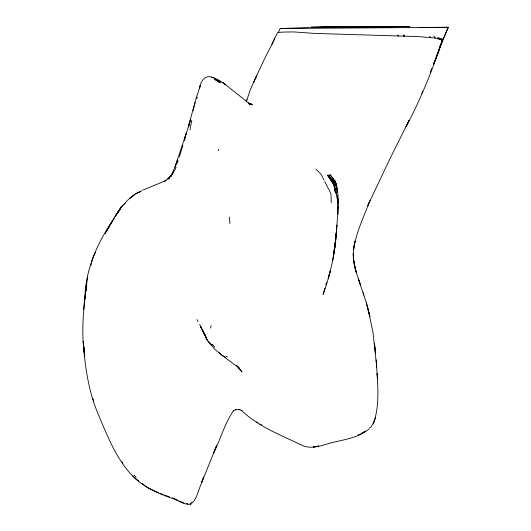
<?xml version="1.0" encoding="UTF-8"?>
<svg xmlns="http://www.w3.org/2000/svg" width="531" height="531" viewBox="0 0 531 531"><rect width="100%" height="100%" fill="white"/><g stroke="black" fill="none" stroke-linecap="round" stroke-linejoin="round"><path stroke-width="0.8" d="M338.074 198.68L337.716 214.564C337.928 202.995 339.468 190.748 334.563 179.883L336.488 185.332L335.917 183.434L336.057 184.881M337.716 214.564L338.028 206.725M85.836 290.417C83.095 312.301 81.243 334.643 84.748 356.56L83.214 341.274M337.776 213.621L336.123 236.023L334.245 250.692M336.521 229.857L336.873 225.058L336.15 234.802L336.521 229.857C335.433 251.946 330.601 273.697 323.094 294.473L324.959 288.187M86.168 290.576L86.301 288.924M86.626 284.789L86.819 282.306M83.779 309.613L84.615 299.444M84.582 302.716L84.721 301.07M335.3 239.727L335.426 238.273M336.123 236.023L336.481 231.981M336.395 232.425L333.893 253.254M86.533 287.696L86.799 285.273M334.749 248.262L335.811 238.585M334.298 189.952L334.616 187.098L333.269 181.244L333.979 184.317M335.625 240.284L333.309 257.21M335.247 243.749L332.658 260.807M85.584 291.572L86.925 280.249L84.867 299.431C85.119 271.368 96.217 244.964 111.775 222.084L106.233 231.463C113.873 217.876 121.665 203.526 134.701 194.353M190.005 129.836L191.777 120.179M375.45 417.89L373.213 424.057C379.247 408 378.039 390.239 377.156 373.419L377.514 379.765L376.18 359.852M210.595 328.065L211.053 325.649M246.291 101.939L250.055 90.283L256.719 75.608L253.626 82.239M246.298 101.886L246.862 99.649M173.995 170.597L171.095 176.358L174.009 169.927L172.774 172.953L177.653 159.645L175.038 166.953L186.467 132.597L184.748 138.272L190.443 120.013L188.512 126.112L196.198 98.029L200.439 85.405L199.417 87.973C202.112 75.873 209.772 72.827 218.945 81.933L216.542 80.227L219.588 82.371L215.354 79.657M193.005 110.733L195.162 102.443M87.157 279.857L87.781 277.474M90.887 265.553L91.505 263.17M91.923 261.584L92.958 257.608L95.494 252.517M325.835 284.742L326.492 282.412M188.651 126.896L189.793 122.993M179.339 156.837L182.923 145.308M184.37 140.728L185.093 138.438M175.33 169.416L176.086 167.053M177.341 163.117L178.091 160.754M196.862 98.6L197.326 97.153M274.766 38.205L272.058 44.192L277.308 32.909L278.788 32.371L283.448 32.066L293.63 31.92L314.252 33.393L418.063 36.573L435.254 38.033L442.23 40.051L438.088 52.815L433.648 64.178L438.228 52.403L442.23 40.051L441.195 38.869M442.051 38.723L442.662 40.177L438.088 52.815L438.228 52.403C429.267 77.924 418.78 102.895 406.016 126.763L409.175 120.238L390.703 157.203L367.85 205.444L369.954 200.705C363.768 216.655 356.188 232.386 353.56 249.431L355.047 241.16C352.491 251.468 352.949 262.347 356.274 272.416L353.586 259.865L353.208 253.32C353.188 264.551 357.064 275.204 360.715 285.665L358.379 278.941L366.284 302.557L369.855 316.343L366.284 302.557M430.236 72.276L431.696 68.466M433.449 63.893L434.909 60.083M436.07 57.036L437.531 53.226M421.826 93.502L422.729 91.232M437.823 52.463L448.257 27.307L418.521 27.446M439.774 46.522L440.757 44.305M441.407 42.825L442.383 40.608M443.04 39.135L444.016 36.918M444.666 35.438L448.257 27.307L280.195 28.501L278.198 32.763M372.762 423.678L371.494 426.526L369.53 427.993M374.023 420.831L374.66 419.41M255.471 78.256L264.212 59.465L272.443 43.316M117.928 212.699L121.181 206.937L125.336 203.094M83.234 341.387L83.938 350.214L83.659 347.413C85.537 370.611 89.367 393.856 98.693 415.335C107.972 437.292 116.933 460.437 134.144 477.548C145.401 488.148 159.798 494.261 174.281 499.014C179.378 501.403 184.821 504.828 190.629 504.238L190.841 503.859M105.184 233.733L106.008 232.326M107.235 230.215L109.691 225.994M110.508 224.58L111.324 223.173M172.29 173.916L168.546 178.94L173.77 171.413M174.009 170.995L171.931 174.473L167.935 179.106L169.615 177.334L164.53 181.27L166.117 180.513L142.832 190.138M111.756 222.469L114.324 218.234M115.181 216.821L116.037 215.407M116.893 214L121.181 206.937M120.544 208.444L115.313 216.064L120.683 208.371M190.284 503.979L191.731 502.465M133.069 195.959L135.445 193.762L140.655 191.625M369.231 428.862C358.233 438.121 343.145 439.668 329.698 443.239C320.857 445.947 310.469 449.604 301.621 445.104C280.7 434.962 258.358 426.738 241.326 410.277L242.076 410.782L238.904 409.474M191.91 503.156L193.988 501.045L196.47 496.618L203.625 476.991L201.767 482.387L216.721 445.356L213.469 453.374C220.564 439.329 224.659 423.36 233.68 410.483L233.195 410.828L236.116 409.52L235.366 409.693L240.118 409.713M129.876 198.441L134.907 194.412M365.593 430.94L364.279 431.922L362.049 432.579M190.629 504.238L191.001 504.012M135.538 193.908L141.85 190.755M358.086 434.916L361.784 433.608M280.195 28.501L309.347 27.585M249.577 104.003L251.362 103.87L249.962 103.91M311.08 27.214L325.543 26.716L390.112 26.616M320.412 27.287L386.376 26.729M310.575 27.234L409.527 26.557M361.551 26.869L373.877 26.829M378.809 26.815L410.032 26.716M388.884 26.723L391.798 26.723M211.564 77.466C215.287 77.526 218.015 80.646 220.883 82.597L215.938 78.933M215.301 79.172L218.991 80.281L225.788 84.721L222.535 82.385M215.44 79.205L217.75 79.776M186.646 503.647L188.04 503.992M214.975 79.026L217.179 79.637M248.462 103.631L252.51 104.892L248.528 103.26L251.183 104.6L248.395 103.041L249.716 103.93L223.139 82.809M442.23 40.051L442.662 40.177M169.475 496.897L164.378 495.025M172.343 497.886L174.493 498.622M160.687 493.611L162.898 494.461M214.531 79.345L216.429 80.161L215.599 79.796M179.08 500.892L183.872 502.963M158.477 492.755L147.359 487.504L142.175 483.562M175.144 498.948L177.766 500.242M260.077 423.997L261.511 424.8M225.556 357.31L221.46 355L219.416 352.624M215.593 78.96L218.44 80.705M138.936 481.099L134.403 477.654L132.889 475.783M226.199 356.089L227.46 357.111M212.201 345.123L208.51 342.083L206.214 338.499L205.099 334.902M256.725 421.8L257.913 422.789M315.885 169.143L321.029 174.208L323.976 180.009M438.891 38.172L440.033 39.367L439.383 37.907M437.723 37.681L438.772 38.889L437.956 37.575M212.254 344.307L214.816 347.274M429.533 36.088L430.555 37.329M403.275 35.132L404.264 36.34L403.839 34.84M332.592 177.931L329.844 174.513L332.983 178.429L335.147 182.744L337.225 189.454L335.147 182.744L332.592 177.931L332.983 178.429M238.963 367.95L241.983 372.072L237.888 366.436M134.097 474.999L136.135 477.561M236.66 365.315L240.291 370.087L238.738 367.777L221.122 354.622L214.438 348.993L207.482 340.311L203.804 332.552L206.413 337.902M433.8 36.042L435.254 38.033M202.331 329.671L203.167 330.846M333.7 182.551L328.649 175.084L332.897 181.509M202.656 329.95L200.406 326.485L205.245 335.459M202.012 329.89L206.353 337.855M397.613 34.92L398.369 36.247M440.471 38.298L441.254 39.699M196.935 319.596L198.09 321.673M199.636 324.448L201.568 327.919M324.713 181.456L330.972 193.775L331.251 202.683M122.103 461.824L122.814 463.311M92.952 398.907L93.828 401.124M335.658 184.25L336.621 186.985M363.131 292.681L363.934 295.07M333.322 182.146L335.957 190.025L335.665 188.81L337.039 198.72M332.632 178.808L333.873 182.983M333.714 185.306L336.196 193.762L334.211 186.653M368.189 309.42L368.029 308.883L372.968 332.127L376.764 367.266M218.208 149.277L218.526 150.831M375.609 353.659L374.415 343.099M374.607 344.758L375.311 351.11M229.425 217.206L229.93 223.544M84.349 347.958L84.469 349.531M334.616 187.098L334.928 192.003M336.966 190.536L337.006 192.136M330.342 270.717L328.198 278.675L330.342 270.717M318.427 446.08L313.502 446.956L318.427 446.08M329.12 177.48L327.474 175.13L333.262 183.772L329.12 177.48M337.437 196.682L337.371 195.581L337.703 203.041L337.437 196.682"/></g></svg>
